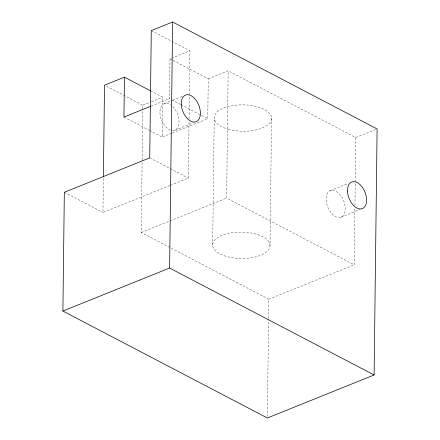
<?xml version="1.0" encoding="UTF-8"?>
<svg xmlns="http://www.w3.org/2000/svg" width="440" height="440" viewBox="0 0 440 440"><rect width="100%" height="100%" fill="white"/><g stroke="black" fill="none" stroke-linecap="round" stroke-linejoin="round"><path stroke-width="0.33" stroke-dasharray="2.2 1.65" d="M169.868 185.51L102.96 212.476L103.384 177.579M169.791 247.429L141.235 232.49L142.114 160.649M142.12 159.968L142.742 109.335M142.747 108.653L142.791 105.226L104.511 85.212M171.715 133.254L162.228 137.077L162.712 97.201L151.168 91.163M180.422 104.423L169.488 98.703L169.978 58.828L189.899 50.798L189.354 95.271M170.5 185.251L188.342 178.063L189.041 121.275M189.073 118.536L189.349 95.959M172.348 132.996L207.763 118.723L208.252 78.848L169.978 58.828M212.674 245.064L214.231 117.568M354.893 208.703L354.211 264.809L226.622 198.083L228.173 70.818L208.252 78.848M267.388 416.625L268.582 319.132M268.587 318.445L268.824 299.222L170.396 247.748M270.006 245.795A28.672 13.194 0.7 0 0 227.398 233.651A28.672 13.194 0.7 0 0 226.622 256.498A28.672 13.194 0.7 0 0 270.006 245.795L271.568 118.305M354.937 205.282L355.212 182.705M355.218 182.017L355.762 137.544L228.173 70.818M142.791 105.226L150.882 101.965M151.509 101.717L162.712 97.201M151.146 106.095L169.488 98.703M164.126 103.675L172.288 100.386M172.915 100.133L182.336 96.338M174.851 130.268L193.683 122.678M355.762 137.544L377.108 128.942M141.235 232.49L169.274 221.194M169.912 220.935L226.622 198.083M330.33 190.597L347.908 183.513M341.055 217.19L359.887 209.6M268.824 299.222L354.211 264.809M151.283 30.602L189.899 50.798M181.032 104.742L207.763 118.723M123.948 117.057L148.857 130.086M149.468 130.405L162.228 137.077M149.727 157.867L188.342 178.063M64.339 192.28L102.96 212.476M172.75 106.568A14.333 8.547 68.1 0 1 179.053 122.199A14.333 8.547 68.1 0 1 172.139 130.603M170.5 130.213A14.333 8.547 68.1 0 1 159.918 111.854A14.333 8.547 68.1 0 1 170.973 105.067M228.173 129.234A28.672 13.194 0.7 0 0 271.562 118.531A28.672 13.194 0.7 0 0 228.954 106.387A28.672 13.194 0.7 0 0 228.173 129.234M326.134 199.788A14.333 8.547 68.1 0 0 340.912 217.245A14.333 8.547 68.1 0 0 340.027 194.651A14.333 8.547 68.1 0 0 326.134 199.788"/><path stroke-width="0.66" d="M62.893 311.058L64.339 192.28L149.727 157.867L151.283 30.602L172.629 22L377.108 128.942L374.105 374.985L267.372 418L62.893 311.058L169.62 268.043L374.105 374.985M103.395 176.897L104.511 85.212L124.438 77.182L150.562 90.844M124.438 77.182L123.948 117.057L150.513 106.354M169.62 268.043L172.629 22M347.485 191.186A14.333 8.547 68.1 0 0 362.263 208.643A14.333 8.547 68.1 0 0 361.372 186.049A14.333 8.547 68.1 0 0 347.485 191.186M181.28 104.264A14.333 8.547 68.1 0 0 196.059 121.715A14.333 8.547 68.1 0 0 195.168 99.121A14.333 8.547 68.1 0 0 181.28 104.264"/></g></svg>
